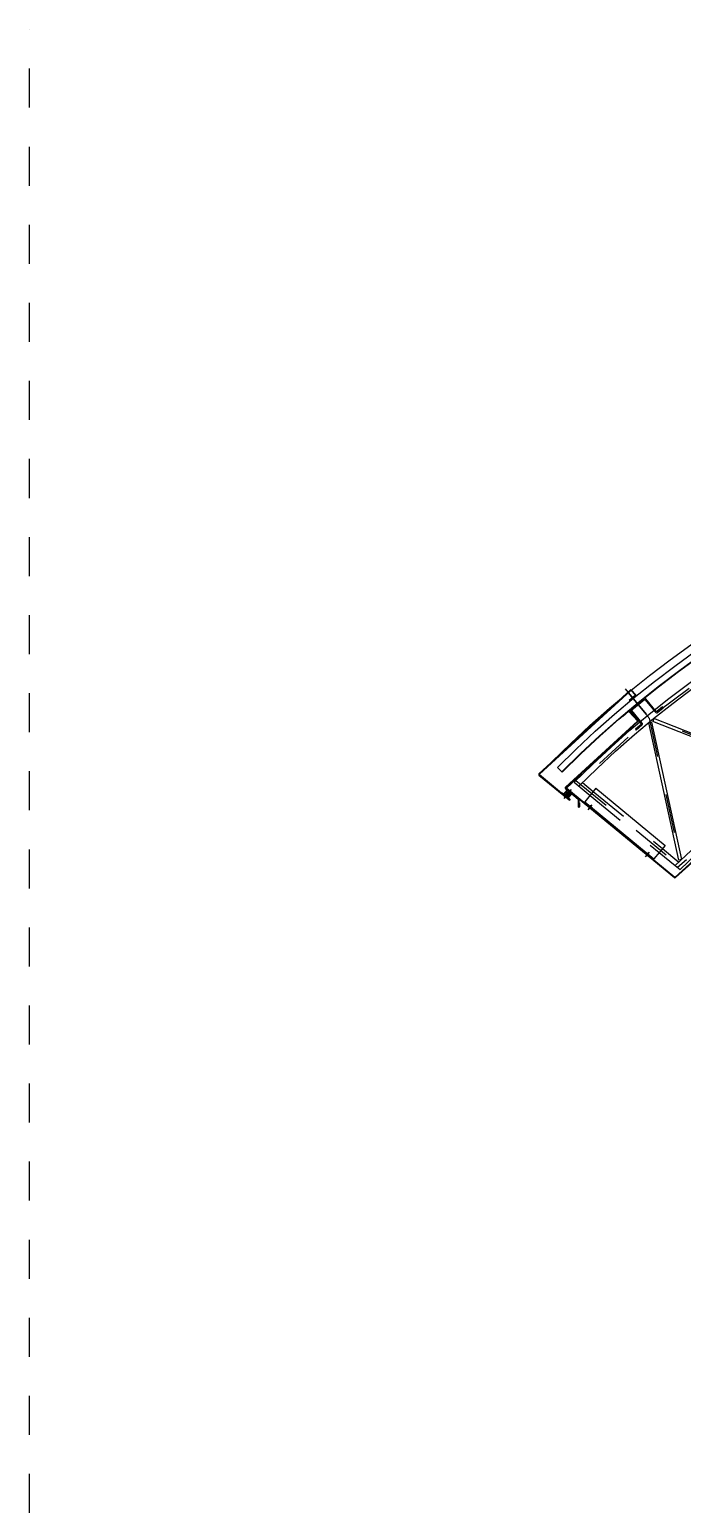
# Model space of a CAD drawing. Header units: metres. Extents: x -0.2 to 9.8, y -2.5 to 4.9.
# Drawn here: x -0.225 to 1.447, y 1.09 to 4.879 of the extents above; entities that cross this region are included whole.
import ezdxf

# ---------------------------------------------------------------- set-up
doc = ezdxf.new("R2010")
doc.units = ezdxf.units.M
doc.header["$LTSCALE"] = 0.0005
doc.linetypes.add('cobertura corte$0$DASHDOT', pattern=[25.4, 12.7, -6.35, 0, -6.35])
doc.linetypes.add('cobertura corte$0$HIDDEN2', pattern=[4.7625, 3.175, -1.5875])
doc.layers.add('cobertura corte$0$ARQ_0', color=42, linetype='Continuous', plot=False)
for name, color, linetype, lineweight in [('cobertura corte$0$ARQ_CINZA 04', 139, 'Continuous', 9), ('cobertura corte$0$DET_CINZA 03', 99, 'Continuous', 9), ('cobertura corte$0$DET_CINZA 04', 139, 'Continuous', 9)]:
    doc.layers.add(name, color=color, linetype=linetype, lineweight=lineweight)
for name, color, linetype in [('cobertura corte$0$ARQ_VISTA 02', 2, 'Continuous'), ('cobertura corte$0$det_01', 1, 'Continuous'), ('cobertura corte$0$det_02', 2, 'Continuous'), ('cobertura corte$0$det_03', 3, 'Continuous'), ('cobertura corte$0$DET_EIXO', 59, 'cobertura corte$0$DASHDOT'), ('cobertura corte$0$DET_EIXO CINZA 04', 139, 'cobertura corte$0$DASHDOT'), ('cobertura corte$0$det_proj inf', 1, 'cobertura corte$0$HIDDEN2')]:
    doc.layers.add(name, color=color, linetype=linetype)

# ---------------------------------------------------------------- blocks, each defined once
blk = doc.blocks.new('cobertura corte$0$TERÇA')
at = {"layer": 'cobertura corte$0$ARQ_0'}
blk.add_line((0, -0.0495), (0, 0.035), dxfattribs=at)
at = {"layer": 'cobertura corte$0$det_03'}
blk.add_lwpolyline([(0.026, 0.05, 0.414214), (0.022, 0.046), (0.022, 0.004, -0.414214), (0.021, 0.003), (-0.021, 0.003, -0.414214), (-0.022, 0.004), (-0.022, 0.046, 0.414214), (-0.026, 0.05), (-0.045, 0.05), (-0.045, 0.047), (-0.026, 0.047, -0.414214), (-0.025, 0.046), (-0.025, 0.004, 0.414214), (-0.021, 0), (0.021, 0, 0.414214), (0.025, 0.004), (0.025, 0.046, -0.414214), (0.026, 0.047), (0.045, 0.047), (0.045, 0.05)], format="xyb", close=True, dxfattribs=at)

msp = doc.modelspace()

# ---------------------------------------------------------------- linework, layer by layer
at = {"layer": 'cobertura corte$0$ARQ_CINZA 04'}
msp.add_line((1.3085, 3.1797), (1.3622, 3.1145), dxfattribs=at)
at = {"layer": 'cobertura corte$0$ARQ_VISTA 02'}
for p, q in [((1.3742, 3.114), (1.3713, 3.1065)), ((1.716, 2.9789), (1.3742, 3.114)), ((1.3606, 3.1028), (1.3684, 3.1045)), ((1.3606, 3.1028), (1.4371, 2.7508)), ((1.3684, 3.1045), (1.4449, 2.7525)), ((1.7131, 2.9715), (1.3713, 3.1065)), ((1.1697, 2.9505), (1.2105, 2.9169)), ((1.1913, 2.9495), (1.2188, 2.9269)), ((1.2254, 2.935), (1.1968, 2.9003)), ((1.2254, 2.935), (1.4029, 2.7887)), ((1.4029, 2.7887), (1.3743, 2.754)), ((1.3879, 2.7706), (1.4287, 2.7369)), ((1.3962, 2.7806), (1.4381, 2.746)), ((1.4287, 2.7369), (1.4412, 2.7267)), ((1.4449, 2.7525), (1.4371, 2.7508))]:
    msp.add_line(p, q, dxfattribs=at)
for points in [[(1.1697, 2.9505, -0.407987), (4.775, 2.9917), (6.4691, 1.3708, 0.17689), (9.6161, -0.0089)], [(1.1821, 2.9403, -0.407813), (4.7639, 2.9801), (6.458, 1.3592, 0.17689), (9.6151, -0.0248)], [(1.4287, 2.7369, -0.403847), (4.5441, 2.7504), (6.2382, 1.1294, 0.17689), (9.595, -0.3422)], [(1.4412, 2.7267, -0.403618), (4.533, 2.7388), (6.2271, 1.1179, 0.17689), (9.594, -0.3582)], [(4.5334, 2.7384), (3.092, 1.3592, -0.17689), (-0.0651, -0.0248)], [(4.7634, 2.5184), (3.3118, 1.1294, -0.17689), (-0.045, -0.3422)], [(4.775, 2.5073), (3.3229, 1.1179, -0.17689), (-0.044, -0.3582)]]:
    msp.add_lwpolyline(points, format="xyb", dxfattribs=at)
msp.add_arc((-0.3814, 4.9894), 5.0082, 273.6102, 313.7354, dxfattribs=at)
at = {"layer": 'cobertura corte$0$det_01'}
for p, q in [((1.1272, 2.9886), (1.1392, 2.9766)), ((1.2078, 2.8854), (1.2085, 2.8861)), ((1.2078, 2.8854), (1.2109, 2.8828)), ((1.2101, 2.8906), (1.2122, 2.8876)), ((1.2111, 2.8885), (1.2101, 2.8906)), ((1.2109, 2.8828), (1.2116, 2.8836)), ((1.2122, 2.8876), (1.2157, 2.886)), ((1.2134, 2.8866), (1.2157, 2.886)), ((1.3588, 2.7667), (1.3567, 2.7698)), ((1.3577, 2.7676), (1.3567, 2.7698)), ((1.3623, 2.7652), (1.3588, 2.7667)), ((1.36, 2.7657), (1.3623, 2.7652)), ((1.3544, 2.7645), (1.3551, 2.7653)), ((1.3575, 2.762), (1.3544, 2.7645)), ((1.3575, 2.762), (1.3581, 2.7627))]:
    msp.add_line(p, q, dxfattribs=at)
for points in [[(1.113, 3.0027, -0.408328), (4.8282, 3.0473), (6.5223, 1.4264, 0.17689), (9.6209, 0.068, 0.17689)], [(1.1272, 2.9886, -0.408328), (4.8144, 3.0329), (6.5085, 1.412, 0.17689), (9.6196, 0.048, 0.17689)], [(1.1385, 2.9773, -0.408328), (4.8033, 3.0213), (6.4974, 1.4004, 0.17689), (9.6186, 0.032, 0.17689)], [(1.1392, 2.9766, -0.408328), (4.8027, 3.0206), (6.4967, 1.3997, 0.17689), (9.6186, 0.0311, 0.17689)], [(3.0233, 1.4222, -0.176571), (-0.0709, 0.068)], [(3.0371, 1.4077, -0.176573), (-0.0696, 0.048)], [(3.0482, 1.3962, -0.176574), (-0.0686, 0.032)], [(3.0488, 1.3955, -0.176574), (-0.0686, 0.0311)]]:
    msp.add_lwpolyline(points, format="xyb", dxfattribs=at)
at = {"layer": 'cobertura corte$0$det_02'}
for p, q in [((1.1436, 2.9202), (1.1522, 2.9306)), ((1.1552, 2.9106), (1.1638, 2.921))]:
    msp.add_line(p, q, dxfattribs=at)
at = {"layer": 'cobertura corte$0$det_03'}
for p, q in [((1.0797, 2.9719), (1.314, 3.1868)), ((1.0808, 2.9708), (1.315, 3.1857)), ((1.3262, 3.1743), (1.3157, 3.1857)), ((1.3262, 3.1743), (1.3157, 3.1857)), ((1.3273, 3.1754), (1.3168, 3.1867)), ((1.3273, 3.1754), (1.3168, 3.1867)), ((1.3112, 3.1611), (1.3261, 3.1736)), ((1.3112, 3.1611), (1.3261, 3.1736)), ((1.3112, 3.1611), (1.3122, 3.1599)), ((1.3122, 3.1599), (1.3271, 3.1725)), ((1.3122, 3.1599), (1.3271, 3.1725)), ((1.1474, 2.9375), (1.3321, 3.1069)), ((1.2937, 3.1199), (1.308, 3.1331)), ((1.2937, 3.1199), (1.2947, 3.1188)), ((1.2947, 3.1188), (1.309, 3.132)), ((1.3097, 3.132), (1.3321, 3.1076)), ((1.3109, 3.133), (1.3332, 3.1086)), ((1.1872, 2.972), (1.3331, 3.1058)), ((1.0798, 2.9689), (1.1571, 2.9051)), ((1.0808, 2.97), (1.1581, 2.9063)), ((1.1484, 2.9364), (1.1872, 2.972)), ((1.1507, 2.9365), (1.1883, 2.971)), ((1.1872, 2.972), (1.1883, 2.971)), ((1.1398, 2.9233), (1.1388, 2.9222)), ((1.1398, 2.9233), (1.1591, 2.9074)), ((1.1474, 2.9345), (1.1802, 2.9075)), ((1.1484, 2.9357), (1.1811, 2.9087)), ((1.1507, 2.9357), (1.4275, 2.7075)), ((1.1804, 2.9071), (1.1804, 2.8876)), ((1.1811, 2.9087), (1.4266, 2.7063)), ((1.1819, 2.9071), (1.1819, 2.8876)), ((1.1834, 2.8976), (1.1819, 2.8976)), ((1.1834, 2.8976), (1.1834, 2.8876)), ((1.1968, 2.9003), (1.1955, 2.8987)), ((1.1968, 2.9003), (1.3743, 2.754)), ((1.4282, 2.7075), (1.5612, 2.8278)), ((1.4292, 2.7064), (1.5622, 2.8267)), ((1.3743, 2.754), (1.373, 2.7524))]:
    msp.add_line(p, q, dxfattribs=at)
for centre, radius, start, end in [((1.3153, 3.1853), 0.002, 42.8436, 132.5317), ((1.3153, 3.1853), 0.0005, 42.8436, 132.5317), ((1.3258, 3.174), 0.0005, 310.09, 42.8436), ((1.3258, 3.174), 0.002, 310.09, 42.8436), ((1.3094, 3.1316), 0.002, 42.5069, 132.5069), ((1.3094, 3.1316), 0.0005, 42.5069, 132.5069), ((1.3318, 3.1072), 0.0005, 312.5069, 42.5069), ((1.3318, 3.1072), 0.002, 312.5069, 42.5069), ((1.0811, 2.9704), 0.002, 132.8436, 230.4934), ((1.0811, 2.9704), 0.0005, 132.8436, 230.4934), ((1.1487, 2.9361), 0.002, 132.5069, 230.4934), ((1.1487, 2.9361), 0.0005, 132.5069, 230.4934), ((1.151, 2.9361), 0.002, 132.5069, 230.4934), ((1.151, 2.9361), 0.0005, 132.5069, 230.4934), ((1.1581, 2.9063), 0.0015, 230.4934, 50.4934), ((1.1799, 2.9071), 0.0005, 0, 50.4934), ((1.1819, 2.8876), 0.0015, 180, 0), ((1.1799, 2.9071), 0.002, 0, 50.4934), ((1.4278, 2.7079), 0.002, 230.4934, 312.1256), ((1.4278, 2.7079), 0.0005, 230.4934, 312.1256)]:
    msp.add_arc(centre, radius, start, end, dxfattribs=at)
at = {"layer": 'cobertura corte$0$DET_CINZA 03'}
for p, q in [((1.1438, 2.92), (1.1524, 2.9304)), ((1.1441, 2.9197), (1.1527, 2.9302)), ((1.1455, 2.9187), (1.154, 2.9291)), ((1.1473, 2.9171), (1.1559, 2.9276)), ((1.1515, 2.9136), (1.1601, 2.924)), ((1.1534, 2.9121), (1.162, 2.9225)), ((1.1547, 2.911), (1.1633, 2.9215)), ((1.155, 2.9108), (1.1636, 2.9212))]:
    msp.add_line(p, q, dxfattribs=at)
at = {"layer": 'cobertura corte$0$DET_CINZA 04'}
for p, q in [((1.2089, 2.8858), (1.2111, 2.8885)), ((1.2112, 2.8839), (1.2134, 2.8866)), ((1.3554, 2.7649), (1.3577, 2.7676)), ((1.3578, 2.763), (1.36, 2.7657))]:
    msp.add_line(p, q, dxfattribs=at)
at = {"layer": 'cobertura corte$0$DET_EIXO'}
for p, q in [((1.3622, 3.1145), (1.4455, 2.7309)), ((1.726, 2.9707), (1.3622, 3.1145)), ((1.1743, 2.9551), (1.4458, 2.7312)), ((1.1443, 2.9092), (1.1631, 2.932)), ((1.2059, 2.8799), (1.2161, 2.8922)), ((1.3525, 2.759), (1.3626, 2.7713))]:
    msp.add_line(p, q, dxfattribs=at)
for points in [[(1.1759, 2.9454, -0.4079), (4.7695, 2.9859), (6.4636, 1.365, 0.17689), (9.6156, -0.0169)], [(1.4349, 2.7318, -0.403733), (4.5386, 2.7446), (6.2327, 1.1237, 0.17689), (9.5945, -0.3502)], [(4.775, 2.9806), (3.0864, 1.365, -0.17689), (-0.0656, -0.0169)], [(4.775, 2.5184), (3.3173, 1.1237, -0.17689), (-0.0445, -0.3502)]]:
    msp.add_lwpolyline(points, format="xyb", dxfattribs=at)
at = {"layer": 'cobertura corte$0$DET_EIXO CINZA 04'}
msp.add_line((-0.225, -2.5214), (-0.225, 4.8786), dxfattribs=at)
at = {"layer": 'cobertura corte$0$det_proj inf'}
for p, q in [((1.2188, 2.9269), (1.3962, 2.7806)), ((1.2105, 2.9169), (1.3879, 2.7706))]:
    msp.add_line(p, q, dxfattribs=at)

# ---------------------------------------------------------------- block references
at = {"rotation": 219.4141223791571}
msp.add_blockref('cobertura corte$0$TERÇA', (1.3317, 3.1515), dxfattribs=at)

doc.saveas('drawing.dxf')
